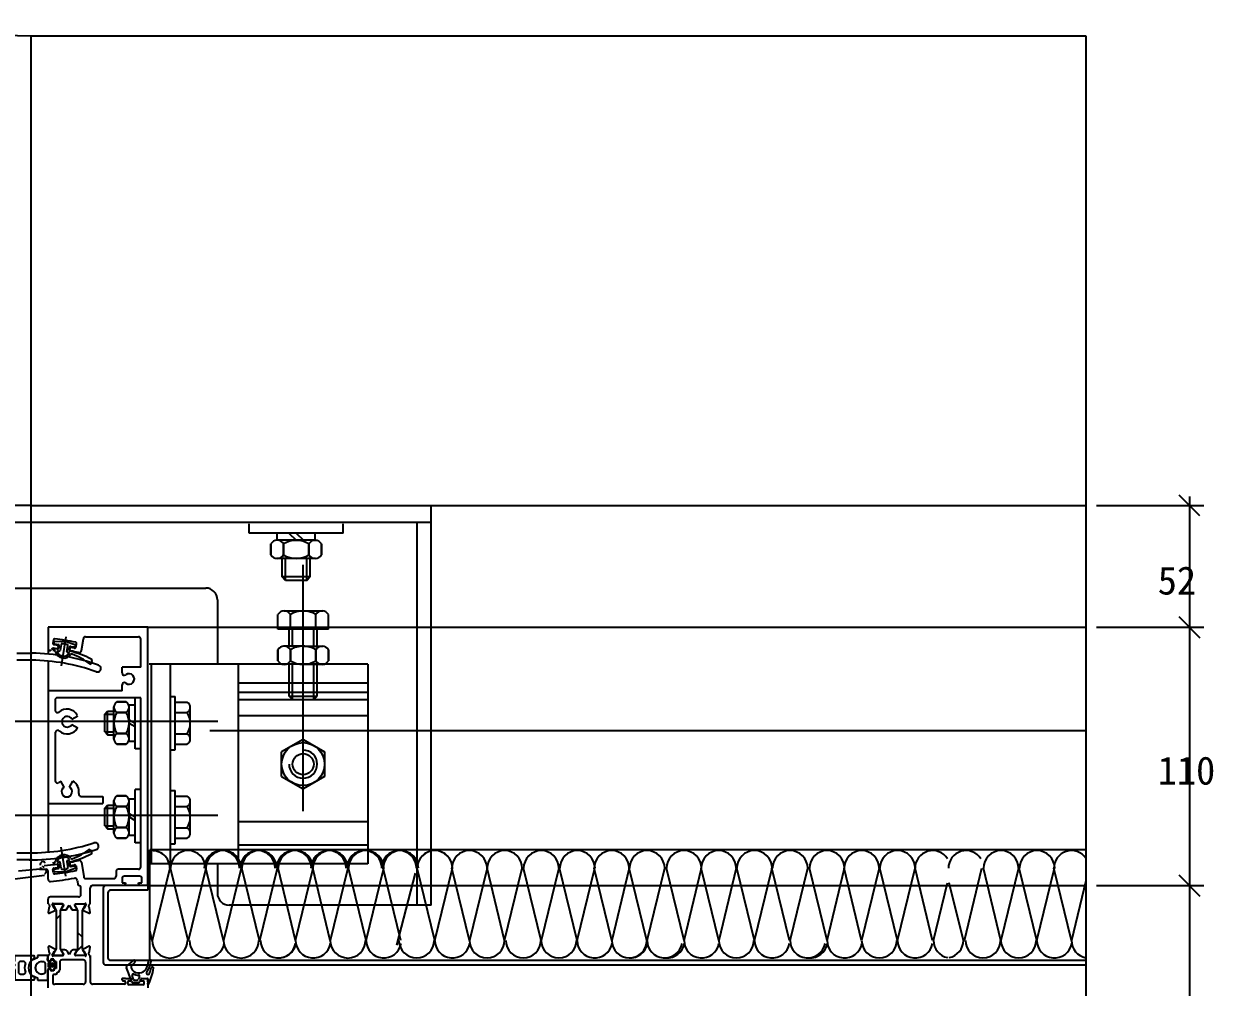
# Model space of a CAD drawing. Header units: metres. Extents: x 3126 to 4218, y 1417 to 2872.
# Drawn here: x 3711 to 4218, y 2461 to 2872 of the extents above; entities that cross this region are included whole.
import ezdxf

# ---------------------------------------------------------------- set-up
doc = ezdxf.new("R2010")
doc.units = ezdxf.units.M
for name, color, linetype in [('1', 1, 'Continuous'), ('10', 1, 'Continuous'), ('3', 5, 'Continuous'), ('CENTER', 2, 'Continuous'), ('DIM', 4, 'Continuous'), ('GOMMA', 3, 'Continuous'), ('GROSSA', 4, 'Continuous'), ('型材', 1, 'Continuous'), ('填充', 1, 'Continuous'), ('胶条', 6, 'Continuous'), ('隔热条', 3, 'Continuous')]:
    doc.layers.add(name, color=color, linetype=linetype)

# ---------------------------------------------------------------- blocks, each defined once
blk = doc.blocks.new('_ArchTick')
at = {"color": 0, "linetype": 'ByBlock'}
blk.add_lwpolyline([(-0.5, -0.5), (0.5, 0.5)], dxfattribs=at)
blk = doc.blocks.new('14')
blk.add_line((6720.41, -286.02), (6720.41, -284.07))
blk.add_arc((6735.07, -284.47), 0.5, 149.98, 175.34)
blk.add_arc((6735.07, -284.47), 0.5, 149.98, 175.34)
at = {"layer": '10'}
blk.add_line((6720.61, -290.11), (6720.61, -294.47), dxfattribs=at)
at = {"layer": '10', "color": 6}
blk.add_line((6730.28, -294.47), (6730.16, -294.47), dxfattribs=at)
at = {"layer": '3', "color": 6, "linetype": 'Continuous'}
for centre, radius, start, end in [((6728.28, -289.24), 3.61, 150.11, 209.89), ((6731.07, -289.27), 4.69, 126.04, 233.96), ((6730.73, -289.27), 4.34, 131.21, 228.86), ((6728.24, -284.72), 0.77, 275.95, 57.9), ((6731.97, -289.24), 2.7, 92.55, 267.45), ((6728.25, -293.82), 0.77, 302.1, 84.05)]:
    blk.add_arc(centre, radius, start, end, dxfattribs=at)
at = {"layer": 'GOMMA', "color": 6}
for p, q in [((6720.61, -286.02), (6720.61, -284.07)), ((6720.61, -284.07), (6728.64, -284.07)), ((6730.16, -285.07), (6727.87, -286)), ((6730.16, -283.94), (6730.16, -285.07)), ((6734.17, -283.94), (6730.16, -283.94)), ((6734.46, -284), (6734.17, -283.94)), ((6734.46, -284), (6734.17, -283.94)), ((6734.46, -284), (6734.46, -284)), ((6734.46, -284), (6734.46, -284)), ((6734.46, -284), (6734.46, -284)), ((6734.46, -284), (6734.46, -284)), ((6734.49, -286.02), (6734.58, -284.43)), ((6734.69, -287.71), (6734.69, -288.42)), ((6734.71, -286.38), (6735.31, -286.68)), ((6736.13, -288.07), (6735.13, -288.07)), ((6735.98, -286.23), (6736.19, -286.01)), ((6736.48, -285.89), (6736.56, -285.89)), ((6736.69, -288.42), (6736.69, -287.71)), ((6736.84, -286.01), (6737.37, -286.55)), ((6737.49, -289.3), (6737.49, -286.83)), ((6734.71, -289.76), (6735.31, -289.46)), ((6736.29, -288.82), (6735.09, -288.82)), ((6735.98, -289.91), (6736.19, -290.12)), ((6736.48, -290.24), (6736.56, -290.24)), ((6736.84, -290.12), (6737.37, -289.59)), ((6726.38, -294.47), (6720.61, -294.47)), ((6730.28, -294.47), (6734.49, -294.47))]:
    blk.add_line(p, q, dxfattribs=at)
at = {"layer": 'GOMMA'}
blk.add_line((6734.49, -290.11), (6734.49, -294.47), dxfattribs=at)
at = {"layer": 'GOMMA', "color": 6}
for points in [[(6725.14, -287.44, 0.41), (6724.24, -286.54), (6722.99, -286.54, 0.41), (6722.09, -287.44), (6722.09, -291.04, 0.41), (6722.99, -291.94), (6724.24, -291.94, 0.41), (6725.14, -291.04)], [(6731.85, -286.54), (6732.52, -286.54, -0.41), (6733.42, -287.44), (6733.42, -291.04, -0.41), (6732.52, -291.94), (6731.85, -291.94)]]:
    blk.add_lwpolyline(points, format="xyb", dxfattribs=at)
for points in [[(6727.87, -292.54), (6730.16, -293.47), (6730.16, -294.47)], [(6728.66, -294.47), (6728.64, -294.47), (6726.38, -294.47)]]:
    blk.add_lwpolyline(points, dxfattribs=at)
for centre, radius, start, end in [((6734.46, -284.2), 0.2, 352.16, 90), ((6734.89, -286.02), 0.4, 180, 243.43), ((6735.07, -284.47), 0.5, 149.98, 175.34), ((6735.09, -287.71), 0.4, 90, 180), ((6735.09, -288.42), 0.4, 180, 270), ((6735.49, -286.22), 0.49, 248.5, 359.37), ((6736.48, -286.29), 0.4, 90, 135.38), ((6736.29, -287.71), 0.4, 0, 90), ((6736.29, -288.42), 0.4, 270, 360), ((6736.56, -286.29), 0.4, 44.98, 90), ((6737.09, -286.83), 0.4, 0, 44.98), ((6734.89, -290.11), 0.4, 116.57, 180), ((6735.49, -289.81), 0.4, 13.48, 116.57), ((6736.27, -289.63), 0.4, 193.48, 224.62), ((6736.48, -289.84), 0.4, 224.62, 270), ((6736.56, -289.84), 0.4, 270, 315.02), ((6737.09, -289.3), 0.4, 315.02, 0)]:
    blk.add_arc(centre, radius, start, end, dxfattribs=at)
at = {"layer": '胶条'}
for p, q in [((6717.61, -289.3), (6717.61, -286.83)), ((6718.27, -286.01), (6717.73, -286.55)), ((6718.41, -288.42), (6718.41, -287.71)), ((6718.63, -285.89), (6718.55, -285.89)), ((6718.81, -287.31), (6720.01, -287.31)), ((6719.12, -286.23), (6718.91, -286.01)), ((6718.98, -288.07), (6719.98, -288.07)), ((6719.41, -287.91), (6719.41, -288.27)), ((6720.39, -286.38), (6719.79, -286.68)), ((6720.41, -287.71), (6720.41, -288.42)), ((6718.27, -290.12), (6717.73, -289.59)), ((6718.63, -290.24), (6718.55, -290.24)), ((6718.81, -288.82), (6720.01, -288.82)), ((6720.39, -289.76), (6719.79, -289.46))]:
    blk.add_line(p, q, dxfattribs=at)
for centre, start, end in [((6718.55, -286.29), 90, 135.02), ((6718.81, -287.71), 90, 180), ((6718.81, -288.42), 180, 270), ((6718.63, -286.29), 44.62, 90), ((6719.61, -286.32), 193.48, 296.57), ((6720.01, -287.71), 360, 90), ((6720.01, -288.42), 270, 360), ((6720.21, -286.02), 296.57, 0), ((6718.01, -289.3), 180, 224.98), ((6718.55, -289.84), 224.98, 270), ((6718.63, -289.84), 270, 315.38), ((6719.61, -289.81), 63.43, 166.52), ((6720.21, -290.11), 360, 63.43)]:
    blk.add_arc(centre, 0.4, start, end, dxfattribs=at)

msp = doc.modelspace()

# ---------------------------------------------------------------- hatches: boundary and pattern name
at = {"layer": '隔热条'}
h = msp.add_hatch(dxfattribs=at)
h.set_pattern_fill('ANSI38', scale=5)
h.paths.add_polyline_path([(3726.89, 2493.7, -0.13), (3727.05, 2494.3), (3727.22, 2494.6, -0.09), (3727.25, 2494.66), (3727.53, 2495.14), (3728.09, 2496.1), (3728.09, 2496.46, 0.41), (3727.7, 2496.86), (3724.28, 2496.86, 0.41), (3723.89, 2496.46), (3723.89, 2496.1), (3724.59, 2494.88), (3724.66, 2494.88, -0.58), (3724.82, 2494.57), (3724.8, 2494.53), (3724.93, 2494.3, -0.13), (3725.09, 2493.7), (3725.09, 2478.02, -0.13), (3724.93, 2477.42), (3724.8, 2477.19), (3724.82, 2477.15, -0.58), (3724.66, 2476.84), (3724.59, 2476.84), (3723.89, 2475.62), (3723.89, 2475.26, 0.41), (3724.29, 2474.86), (3727.69, 2474.86, 0.41), (3728.09, 2475.26), (3728.09, 2475.62), (3727.54, 2476.58), (3727.25, 2477.06, -0.09), (3727.22, 2477.12), (3727.05, 2477.42, -0.13), (3726.89, 2478.02)])
h = msp.add_hatch(dxfattribs=at)
h.set_pattern_fill('ANSI38', scale=5)
h.paths.add_polyline_path([(3733.13, 2475.62), (3733.13, 2475.26, 0.41), (3733.53, 2474.86), (3736.93, 2474.86, 0.41), (3737.33, 2475.26), (3737.33, 2475.62), (3736.63, 2476.84), (3736.56, 2476.84, -0.58), (3736.4, 2477.15), (3736.43, 2477.19), (3736.29, 2477.42, -0.13), (3736.13, 2478.02), (3736.13, 2493.7, -0.13), (3736.29, 2494.3), (3736.43, 2494.53), (3736.4, 2494.57, -0.58), (3736.56, 2494.88), (3736.63, 2494.88), (3737.33, 2496.1), (3737.33, 2496.46, 0.41), (3736.94, 2496.86), (3733.52, 2496.86, 0.41), (3733.13, 2496.46), (3733.13, 2496.1), (3733.69, 2495.14), (3733.97, 2494.66, -0.09), (3734, 2494.6), (3734.17, 2494.3, -0.13), (3734.33, 2493.7), (3734.33, 2478.02, -0.13), (3734.17, 2477.42), (3734, 2477.12, -0.09), (3733.97, 2477.06), (3733.68, 2476.58)])

# ---------------------------------------------------------------- linework, layer by layer
for p, q in [((3543.83, 2659.33), (3884.74, 2659.33)), ((3816.5, 2650.09), (3816.5, 2645.37)), ((3816.5, 2645.37), (3816.5, 2650.09)), ((3835.37, 2651.6), (3819.2, 2651.6)), ((3821.89, 2645.37), (3821.89, 2650.09)), ((3821.89, 2650.09), (3821.89, 2645.37)), ((3832.68, 2650.09), (3832.68, 2645.37)), ((3832.68, 2645.37), (3832.68, 2650.09)), ((3838.07, 2650.09), (3838.07, 2645.37)), ((3838.07, 2645.37), (3838.07, 2650.09)), ((3835.47, 2643.87), (3818.94, 2643.87)), ((3835.47, 2643.87), (3818.94, 2643.87)), ((3821.28, 2636), (3821.28, 2643.87)), ((3822.78, 2634.5), (3822.78, 2643.87)), ((3830.24, 2536.28), (3830.24, 2641.13)), ((3831.78, 2634.5), (3831.78, 2643.87)), ((3833.28, 2636), (3833.28, 2643.87)), ((3833.28, 2636), (3821.28, 2636)), ((3822.78, 2634.5), (3821.28, 2636)), ((3831.78, 2634.5), (3822.78, 2634.5)), ((3831.78, 2634.5), (3833.28, 2636)), ((3819.45, 2613.8), (3819.45, 2620.02)), ((3822.05, 2621.52), (3838.58, 2621.52)), ((3824.84, 2613.8), (3824.84, 2620.02)), ((3835.63, 2613.8), (3835.63, 2620.02)), ((3841.02, 2613.8), (3841.02, 2620.02)), ((3721.61, 2614.57), (3721.61, 2603.25)), ((3764.11, 2614.57), (3721.61, 2614.57)), ((3764.1, 2614.57), (4163.57, 2614.57)), ((3764.11, 2573.67), (3764.11, 2614.57)), ((3824.24, 2606.52), (3824.24, 2613.8)), ((3825.74, 2606.52), (3825.74, 2613.8)), ((3834.74, 2606.52), (3834.74, 2613.8)), ((3836.24, 2606.52), (3836.24, 2613.8)), ((3723.9, 2609.18), (3723.67, 2607.7)), ((3729.18, 2610.52), (3727.22, 2598.17)), ((3735.84, 2604.63), (3736.65, 2609.72)), ((3737.63, 2610.57), (3760.11, 2610.57)), ((3761.11, 2597.57), (3761.11, 2609.57)), ((3708.33, 2603.57), (3714.83, 2603.57)), ((3721.61, 2605.82), (3721.61, 2605.44)), ((3723.99, 2608.1), (3723.99, 2608.1)), ((3725.99, 2606.38), (3725.91, 2605.88)), ((3730.85, 2605.1), (3730.93, 2605.59)), ((3733.54, 2606.13), (3733.78, 2607.61)), ((3819.45, 2600.3), (3819.45, 2605.02)), ((3819.45, 2605.02), (3819.45, 2600.3)), ((3830.24, 2606.52), (3821.89, 2606.52)), ((3824.84, 2605.02), (3824.84, 2600.3)), ((3824.84, 2600.3), (3824.84, 2605.02)), ((3830.24, 2606.52), (3838.58, 2606.52)), ((3835.63, 2600.3), (3835.63, 2605.02)), ((3835.63, 2605.02), (3835.63, 2600.3)), ((3841.02, 2605.02), (3841.02, 2600.3)), ((3841.02, 2600.3), (3841.02, 2605.02)), ((3714.83, 2600.57), (3708.33, 2600.57)), ((3721.61, 2600.24), (3721.61, 2587.57)), ((3830.24, 2598.8), (3821.01, 2598.8)), ((3825.74, 2583.8), (3825.74, 2598.8)), ((3830.24, 2598.8), (3839.46, 2598.8)), ((3834.74, 2583.8), (3834.74, 2598.8)), ((3744.1, 2597.02), (3744.1, 2597.02)), ((3761.11, 2597.57), (3753.11, 2597.57)), ((3753.11, 2595.13), (3753.11, 2597.57)), ((3753.11, 2587.57), (3753.11, 2590.01)), ((3753.11, 2587.57), (3721.61, 2587.57)), ((3721.61, 2587.57), (3721.61, 2539.57)), ((3724.61, 2583.57), (3724.61, 2579.24)), ((3761.11, 2584.57), (3725.61, 2584.57)), ((3758.74, 2562.8), (3758.74, 2584.57)), ((3761.11, 2549.24), (3761.11, 2584.57)), ((3793.92, 2574.45), (3623.42, 2574.45)), ((3731.73, 2573.21), (3734.23, 2571.73)), ((3731.76, 2575.46), (3734.29, 2576.88)), ((3764.11, 2504.57), (3764.11, 2574.17)), ((3724.61, 2569.9), (3724.61, 2549.24)), ((4163.58, 2570.46), (3790.53, 2570.46)), ((3728.48, 2546.52), (3727.03, 2549.03)), ((3730.73, 2546.52), (3732.18, 2549.03)), ((3761.11, 2512.51), (3761.11, 2549.41)), ((3721.61, 2539.57), (3721.61, 2518.9)), ((3721.61, 2539.57), (3744.92, 2539.57)), ((3735.67, 2542.57), (3744.92, 2542.57)), ((3793.92, 2534.45), (3623.42, 2534.45)), ((3793.92, 2534.45), (3749.27, 2534.45)), ((3708.33, 2518.57), (3714.83, 2518.57)), ((3729.18, 2508.61), (3727.22, 2520.96)), ((3743.11, 2521.34), (3743.11, 2521.34)), ((3714.83, 2515.57), (3708.33, 2515.57)), ((3724.34, 2513.56), (3725.58, 2513.76)), ((3725.99, 2512.76), (3725.91, 2513.25)), ((3730.85, 2514.03), (3730.93, 2513.54)), ((3733.37, 2512.52), (3733.37, 2512.52)), ((3733.54, 2513), (3733.78, 2511.52)), ((3735.84, 2514.5), (3736.65, 2509.41)), ((3735.84, 2514.5), (3736.81, 2508.41)), ((3717.92, 2511.57), (3720.61, 2511.57)), ((3721.61, 2507.34), (3721.61, 2510.57)), ((3723.9, 2509.95), (3723.67, 2511.44)), ((3737.79, 2507.57), (3749.61, 2507.57)), ((3750.61, 2510.57), (3750.61, 2508.57)), ((3760.11, 2511.57), (3751.61, 2511.57)), ((3753.11, 2507.57), (3753.11, 2505.77)), ((3760.61, 2508.57), (3754.11, 2508.57)), ((3761.61, 2505.77), (3761.61, 2507.57)), ((3734, 2506.95), (3734.38, 2504.57)), ((3734.61, 2504.57), (3734.38, 2504.57)), ((3735.61, 2500.77), (3735.61, 2503.57)), ((3739.61, 2496.77), (3739.61, 2503.57)), ((3753.91, 2504.57), (3740.61, 2504.57)), ((3764.12, 2504.57), (3746.13, 2504.57)), ((3764.12, 2502.57), (3748.13, 2502.57)), ((3753.11, 2505.77), (3754.61, 2505.77)), ((3754.61, 2505.27), (3753.91, 2504.57)), ((3754.61, 2505.77), (3754.61, 2505.27)), ((3760.11, 2505.77), (3761.61, 2505.77)), ((3760.11, 2505.27), (3760.11, 2505.77)), ((3760.81, 2504.57), (3760.11, 2505.27)), ((3764.11, 2504.57), (4163.58, 2504.57)), ((3764.12, 2504.57), (3764.12, 2502.57)), ((3721.61, 2496.77), (3721.61, 2498.77)), ((3734.61, 2499.77), (3722.61, 2499.77)), ((3721.77, 2496.77), (3721.61, 2496.77)), ((3739.44, 2496.77), (3739.61, 2496.77)), ((3721.77, 2474.77), (3721.61, 2474.77)), ((3721.61, 2472.81), (3721.61, 2474.77)), ((3721.72, 2472.64), (3722.32, 2472.34)), ((3722.61, 2472.51), (3722.61, 2472.77)), ((3724.11, 2473.27), (3723.11, 2473.27)), ((3723.61, 2475.62), (3723.61, 2475.62)), ((3724.11, 2472.77), (3724.11, 2473.27)), ((3724.61, 2474.77), (3724.46, 2474.77)), ((3725.11, 2472.27), (3724.61, 2472.27)), ((3725.11, 2472.27), (3725.11, 2469.27)), ((3726.61, 2471.97), (3726.61, 2468.77)), ((3736.61, 2472.97), (3727.61, 2472.97)), ((3737.61, 2471.97), (3737.61, 2463.51)), ((3739.44, 2474.77), (3739.61, 2474.77)), ((3739.61, 2474.77), (3739.61, 2463.57)), ((3739.61, 2473.97), (3739.61, 2474.77)), ((3748.13, 2472.79), (4163.58, 2472.79)), ((3721.61, 2463.57), (3721.61, 2468.72)), ((3721.61, 2461.07), (3721.61, 2468.72)), ((3721.72, 2468.9), (3722.32, 2469.2)), ((3722.61, 2469.02), (3722.61, 2468.77)), ((3724.11, 2468.27), (3723.11, 2468.27)), ((3724.11, 2468.77), (3724.11, 2468.27)), ((3724.61, 2466.77), (3724.46, 2466.77)), ((3725.11, 2469.27), (3724.61, 2469.27)), ((3746.13, 2470.79), (4163.58, 2470.79)), ((3723.61, 2465.92), (3723.61, 2465.92)), ((3723.61, 2465.92), (3723.61, 2463.42)), ((3723.61, 2463.42), (3723.61, 2463.42)), ((3736.61, 2462.57), (3724.46, 2462.57)), ((3754.11, 2462.57), (3740.61, 2462.57)), ((3753.11, 2464.52), (3753.11, 2464.82)), ((3754.62, 2465.02), (3753.31, 2465.02)), ((3753.61, 2464.02), (3754.11, 2464.02)), ((3754.61, 2463.07), (3754.61, 2463.52)), ((3754.62, 2465.02), (3756.51, 2465.02)), ((3755.61, 2462.82), (3755.61, 2463.52)), ((3756.11, 2464.02), (3756.91, 2464.02)), ((3762.11, 2462.32), (3756.11, 2462.32)), ((3757.11, 2464.22), (3757.11, 2464.42)), ((3757.11, 2464.22), (3757.11, 2464.42)), ((3761.11, 2464.22), (3761.11, 2464.42)), ((3761.31, 2464.02), (3762.11, 2464.02)), ((3761.4, 2464.98), (3761.49, 2464.98)), ((3761.71, 2465.02), (3763.91, 2465.02)), ((3761.71, 2465.02), (3763.91, 2465.02)), ((3762.61, 2462.82), (3762.61, 2463.52)), ((3764.11, 2463.68), (3764.11, 2464.82)), ((3764.11, 2463.68), (3764.11, 2464.82)), ((3764.11, 2463.68), (3764.11, 2461.57)), ((3764.11, 2463.68), (3764.11, 2461.07))]:
    msp.add_line(p, q)
for points in [[(3764.97, 2472.79), (3764.97, 2519.79)], [(4163.58, 2519.79), (3764.97, 2519.79)]]:
    msp.add_lwpolyline(points)
for centre, radius, start, end in [((3819.2, 2648.44), 3.16, 31.49, 148.51), ((3827.28, 2641.15), 10.44, 58.91, 121.09), ((3835.37, 2648.42), 3.17, 31.77, 148.23), ((3819.2, 2647.02), 3.16, 211.49, 328.51), ((3827.28, 2654.31), 10.44, 238.91, 301.09), ((3835.37, 2647.04), 3.17, 211.77, 328.23), ((3822.15, 2618.35), 3.17, 31.77, 148.23), ((3830.24, 2611.08), 10.44, 58.91, 121.09), ((3838.33, 2618.37), 3.16, 31.49, 148.51), ((3724.4, 2609.1), 0.5, 83.72, 170.98), ((3714.11, 2515.57), 94.6, 78.24, 83.72), ((3737.63, 2609.57), 1, 90, 170.98), ((3760.11, 2609.57), 1, 0, 90), ((3713.53, 2515.57), 88, 70.36, 89.25), ((3722.36, 2605.44), 0.75, 180, 332.55), ((3723.91, 2604.63), 1, 83.72, 152.55), ((3724.16, 2607.62), 0.5, 170.98, 263.77), ((3714.11, 2515.57), 90.6, 82.87, 83.72), ((3714.11, 2515.57), 92.1, 82.86, 83.77), ((3725.42, 2605.96), 0.5, 262.87, 350.98), ((3725.49, 2606.46), 0.5, 350.98, 82.86), ((3731.34, 2605.02), 0.5, 170.98, 259.09), ((3731.42, 2605.52), 0.5, 79.1, 170.98), ((3714.11, 2515.57), 90.6, 76.91, 79.09), ((3714.11, 2515.57), 92.1, 78.2, 79.1), ((3733.05, 2606.21), 0.5, 258.2, 350.98), ((3733.28, 2607.69), 0.5, 350.98, 78.24), ((3734.85, 2604.79), 1, 256.91, 350.98), ((3822.15, 2603.37), 3.16, 31.49, 148.51), ((3830.24, 2596.08), 10.44, 90, 121.09), ((3830.24, 2596.08), 10.44, 58.91, 90), ((3838.33, 2603.37), 3.16, 31.49, 148.51), ((3713.53, 2515.57), 85, 70.36, 89.25), ((3742.6, 2597.04), 1.5, 359.25, 70.36), ((3822.15, 2601.95), 3.16, 211.49, 328.51), ((3830.24, 2609.24), 10.44, 238.91, 270), ((3830.24, 2609.24), 10.44, 270, 301.09), ((3838.33, 2601.95), 3.16, 211.49, 328.51), ((3742.6, 2597.04), 1.5, 250.36, 359.25), ((3754.11, 2595.13), 1, 180, 307.98), ((3756.11, 2592.57), 2.25, 232.02, 127.98), ((3754.11, 2590.01), 1, 52.02, 180), ((3725.61, 2583.57), 1, 90, 180), ((3725.61, 2579.24), 1, 180, 310.57), ((3729.61, 2574.57), 5.15, 30, 130.57), ((3729.8, 2574.36), 2.25, 29.25, 329.25), ((3725.74, 2569.74), 1, 48.68, 179.25), ((3729.8, 2574.36), 5.15, 228.68, 329.25), ((3725.61, 2549.24), 1, 180, 310.57), ((3729.61, 2544.57), 5.15, 120, 130.57), ((3729.61, 2544.57), 5.15, 350.64, 60), ((3729.61, 2544.57), 2.25, 120, 60), ((3735.67, 2543.57), 1, 170.64, 270), ((3714.68, 2603.56), 85, 269.25, 288.14), ((3741.61, 2521.36), 1.5, 359.25, 108.14), ((3714.68, 2603.56), 88, 269.25, 288.14), ((3741.61, 2521.36), 1.5, 288.14, 359.25), ((3719.47, 2513.53), 1.25, 37.03, 189.77), ((3719.26, 2512.62), 1, 189.77, 270.75), ((3719.94, 2513.51), 1, 216.28, 273.74), ((3714.11, 2603.57), 90.6, 273.74, 277.13), ((3725.42, 2513.17), 0.5, 9.02, 97.13), ((3725.49, 2512.68), 0.5, 277.14, 9.02), ((3731.34, 2514.11), 0.5, 100.91, 189.02), ((3731.42, 2513.62), 0.5, 189.02, 280.9), ((3714.11, 2603.57), 90.6, 280.91, 283.09), ((3714.11, 2603.57), 92.1, 280.9, 281.8), ((3733.05, 2512.93), 0.5, 9.02, 101.8), ((3734.85, 2514.35), 1, 9.02, 103.09), ((3760.11, 2512.57), 1, 270, 0), ((3720.61, 2510.57), 1, 0, 90), ((3722.61, 2507.34), 1, 180, 275.05), ((3714.11, 2603.57), 97.6, 275.05, 281.05), ((3724.16, 2511.51), 0.5, 96.23, 189.02), ((3724.4, 2510.03), 0.5, 189.02, 276.28), ((3714.11, 2603.57), 92.1, 276.23, 277.14), ((3714.11, 2603.57), 94.6, 276.28, 281.76), ((3733.01, 2506.8), 1, 9.02, 101.05), ((3733.28, 2511.44), 0.5, 281.76, 9.02), ((3737.79, 2508.57), 1, 189.02, 270), ((3749.61, 2508.57), 1, 270, 0), ((3751.61, 2510.57), 1, 90, 180), ((3754.11, 2507.57), 1, 90, 180), ((3760.61, 2507.57), 1, 0, 90), ((3734.61, 2503.57), 1, 0, 90), ((3740.61, 2503.57), 1, 90, 180), ((3722.61, 2498.77), 1, 90, 180), ((3734.61, 2500.77), 1, 270, 0), ((3721.81, 2472.81), 0.2, 180, 243.43), ((3722.41, 2472.51), 0.2, 243.43, 0), ((3723.11, 2472.77), 0.5, 90, 180), ((3724.61, 2472.77), 0.5, 180, 270), ((3727.61, 2471.97), 1, 90, 180), ((3736.61, 2471.97), 1, 0, 90), ((3721.81, 2468.72), 0.2, 116.57, 180), ((3722.41, 2469.02), 0.2, 0, 116.57), ((3723.11, 2468.77), 0.5, 180, 270), ((3724.46, 2465.92), 0.85, 90, 180), ((3724.61, 2468.77), 0.5, 90, 180), ((3724.61, 2467.77), 1, 270, 0), ((3725.61, 2468.77), 1, 270, 0), ((3724.46, 2463.42), 0.85, 180, 270), ((3736.61, 2463.57), 1, 270, 0), ((3740.61, 2463.57), 1, 180, 270), ((3753.31, 2464.82), 0.2, 90, 180), ((3753.61, 2464.52), 0.5, 180, 270), ((3754.11, 2463.52), 0.5, 0, 90), ((3754.11, 2463.07), 0.5, 270, 0), ((3756.11, 2463.52), 0.5, 90, 180), ((3756.11, 2462.82), 0.5, 180, 270), ((3756.51, 2464.42), 0.6, 0, 90), ((3756.51, 2464.42), 0.6, 0, 90), ((3756.91, 2464.22), 0.2, 270, 0), ((3761.71, 2464.42), 0.6, 90, 180), ((3761.31, 2464.22), 0.2, 180, 270), ((3761.4, 2464.78), 0.2, 90, 153.43), ((3762.11, 2463.52), 0.5, 0, 90), ((3762.11, 2462.82), 0.5, 270, 0), ((3763.91, 2464.82), 0.2, 0, 90), ((3763.91, 2464.82), 0.2, 0, 90)]:
    msp.add_arc(centre, radius, start, end)
at = {"layer": '1'}
for p, q in [((3326.66, 2871.54), (3717.72, 2866.43)), ((3714.28, 2866.45), (4163.58, 2866.45)), ((4163.58, 2866.45), (4163.58, 1982.71)), ((3714.28, 2666.45), (3325.5, 2666.45)), ((3714.28, 2666.45), (4163.58, 2666.45)), ((3745.13, 2503.57), (3745.13, 2471.79)), ((3747.13, 2501.57), (3747.13, 2473.79))]:
    msp.add_line(p, q, dxfattribs=at)
for centre, start, end in [((3746.13, 2503.57), 90, 180), ((3748.13, 2501.57), 90, 180), ((3746.13, 2471.79), 180, 270), ((3748.13, 2473.79), 180, 270)]:
    msp.add_arc(centre, 1, start, end, dxfattribs=at)
at = {"layer": '10'}
for p, q in [((4207.66, 2670.2), (4207.66, 2610.82)), ((4168.08, 2666.45), (4213.79, 2666.45)), ((4168.07, 2614.57), (4213.79, 2614.57)), ((4168.08, 2614.57), (4213.79, 2614.57)), ((4207.66, 2618.32), (4207.66, 2500.82)), ((3744.92, 2542.57), (3744.92, 2539.57)), ((4207.66, 2508.32), (4207.66, 2160.7)), ((4168.07, 2504.57), (4213.79, 2504.57)), ((4170.57, 2504.57), (4213.79, 2504.57)), ((3722.01, 2471.52), (3723.21, 2471.52))]:
    msp.add_line(p, q, dxfattribs=at)
at = {"layer": '3'}
for p, q in [((3745.74, 2577.55), (3746.99, 2578.8)), ((3746.99, 2568.8), (3746.99, 2578.8)), ((3746.99, 2578.8), (3749.67, 2578.8)), ((3749.67, 2566.98), (3749.67, 2580.75)), ((3749.67, 2566.98), (3749.67, 2580.75)), ((3754.86, 2582.79), (3750.92, 2582.79)), ((3750.92, 2582.79), (3754.86, 2582.79)), ((3750.92, 2578.29), (3754.86, 2578.29)), ((3754.86, 2578.29), (3750.92, 2578.29)), ((3756.11, 2581.49), (3758.74, 2581.49)), ((3756.11, 2566.11), (3756.11, 2581.49)), ((3745.74, 2577.55), (3749.67, 2577.55)), ((3745.74, 2570.05), (3745.74, 2577.55)), ((3756.11, 2575.22), (3758.74, 2573.8)), ((3756.11, 2573.8), (3758.74, 2572.37)), ((3745.74, 2570.05), (3749.67, 2570.05)), ((3745.74, 2570.05), (3746.99, 2568.8)), ((3746.99, 2568.8), (3749.67, 2568.8)), ((3754.86, 2569.3), (3750.92, 2569.3)), ((3750.92, 2569.3), (3754.86, 2569.3)), ((3754.86, 2564.81), (3750.92, 2564.81)), ((3750.92, 2564.81), (3754.86, 2564.81)), ((3756.11, 2566.11), (3758.74, 2566.11)), ((3760.74, 2562.8), (3758.74, 2562.8)), ((3750.92, 2542.79), (3754.86, 2542.79)), ((3754.86, 2542.79), (3750.92, 2542.79)), ((3758.74, 2522.8), (3758.74, 2545.55)), ((3760.74, 2545.55), (3758.74, 2545.55)), ((3745.74, 2537.55), (3746.99, 2538.8)), ((3746.99, 2538.8), (3749.67, 2538.8)), ((3746.99, 2528.8), (3746.99, 2538.8)), ((3749.67, 2526.98), (3749.67, 2540.75)), ((3749.67, 2526.98), (3749.67, 2540.75)), ((3754.86, 2538.29), (3750.92, 2538.29)), ((3750.92, 2538.29), (3754.86, 2538.29)), ((3756.11, 2526.11), (3756.11, 2541.49)), ((3756.11, 2541.49), (3758.74, 2541.49)), ((3745.74, 2530.05), (3745.74, 2537.55)), ((3745.74, 2537.55), (3749.67, 2537.55)), ((3756.11, 2535.22), (3758.74, 2533.8)), ((3756.11, 2533.8), (3758.74, 2532.37)), ((3745.74, 2530.05), (3746.99, 2528.8)), ((3745.74, 2530.05), (3749.67, 2530.05)), ((3746.99, 2528.8), (3749.67, 2528.8)), ((3750.92, 2529.3), (3754.86, 2529.3)), ((3754.86, 2529.3), (3750.92, 2529.3)), ((3750.92, 2524.81), (3754.86, 2524.81)), ((3754.86, 2524.81), (3750.92, 2524.81)), ((3756.11, 2526.11), (3758.74, 2526.11)), ((3760.74, 2522.8), (3758.74, 2522.8))]:
    msp.add_line(p, q, dxfattribs=at)
for centre, radius, start, end in [((3752.3, 2580.54), 2.63, 121.49, 238.51), ((3758.38, 2573.8), 8.7, 148.91, 211.09), ((3753.49, 2580.54), 2.63, 301.49, 58.51), ((3747.41, 2573.8), 8.7, 328.91, 31.09), ((3752.32, 2567.06), 2.64, 121.77, 238.23), ((3753.47, 2567.06), 2.64, 301.77, 58.23), ((3752.3, 2540.54), 2.63, 121.49, 238.51), ((3753.49, 2540.54), 2.63, 301.49, 58.51), ((3758.38, 2533.8), 8.7, 148.91, 211.09), ((3747.41, 2533.8), 8.7, 328.91, 31.09), ((3752.32, 2527.06), 2.64, 121.77, 238.23), ((3753.47, 2527.06), 2.64, 301.77, 58.23)]:
    msp.add_arc(centre, radius, start, end, dxfattribs=at)
at = {"layer": 'CENTER'}
msp.add_line((3714.28, 2866.45), (3714.28, 1954.44), dxfattribs=at)
at = {"layer": 'DIM'}
for p, q in [((3884.74, 2496.3), (3884.74, 2666.45)), ((3878.74, 2496.3), (3878.74, 2659.33)), ((3807.28, 2654.68), (3807.28, 2658.68)), ((3847.28, 2654.68), (3807.28, 2654.68)), ((3819.2, 2651.6), (3819.2, 2654.68)), ((3824.15, 2654.68), (3827.23, 2651.6)), ((3827.28, 2654.68), (3830.36, 2651.6)), ((3835.37, 2651.6), (3835.37, 2654.68)), ((3847.28, 2654.68), (3847.28, 2658.68)), ((3639.83, 2631.3), (3788.74, 2631.3)), ((3793.74, 2626.3), (3793.74, 2598.8)), ((3841.02, 2613.8), (3819.45, 2613.8)), ((3836.24, 2613.8), (3824.24, 2613.8)), ((3857.74, 2598.8), (3764.74, 2598.8)), ((3765.74, 2513.8), (3765.74, 2598.8)), ((3773.74, 2513.8), (3773.74, 2598.8)), ((3802.74, 2513.8), (3802.74, 2598.8)), ((3824.24, 2585.3), (3824.24, 2598.8)), ((3836.24, 2585.3), (3836.24, 2598.8)), ((3857.74, 2598.8), (3857.74, 2513.8)), ((3857.74, 2598.8), (3857.74, 2513.8)), ((3857.74, 2590.8), (3802.74, 2590.8)), ((3773.73, 2585.11), (3775.73, 2585.11)), ((3775.73, 2562.36), (3775.73, 2585.11)), ((3857.74, 2586.8), (3802.74, 2586.8)), ((3802.74, 2583.8), (3857.74, 2583.8)), ((3825.74, 2583.8), (3824.24, 2585.3)), ((3824.24, 2585.3), (3836.24, 2585.3)), ((3834.74, 2583.8), (3836.24, 2585.3)), ((3775.73, 2582.72), (3780.92, 2582.72)), ((3775.73, 2578.23), (3780.92, 2578.23)), ((3782.17, 2566.91), (3782.17, 2580.69)), ((3857.74, 2576.8), (3802.74, 2576.8)), ((3775.73, 2569.24), (3780.92, 2569.24)), ((3775.73, 2564.75), (3780.92, 2564.75)), ((3830.24, 2566.86), (3821.08, 2561.56)), ((3830.24, 2566.86), (3839.39, 2561.56)), ((3773.73, 2562.36), (3775.73, 2562.36)), ((3821.08, 2551.03), (3821.08, 2561.56)), ((3839.39, 2561.56), (3839.39, 2551.03)), ((3821.08, 2551.03), (3830.24, 2545.74)), ((3839.39, 2551.03), (3830.24, 2545.74)), ((3773.73, 2545.11), (3775.73, 2545.11)), ((3775.73, 2522.36), (3775.73, 2545.11)), ((3775.73, 2542.72), (3780.92, 2542.72)), ((3775.73, 2538.23), (3780.92, 2538.23)), ((3782.17, 2526.91), (3782.17, 2540.69)), ((3775.73, 2529.24), (3780.92, 2529.24)), ((3857.74, 2531.8), (3802.74, 2531.8)), ((3775.73, 2524.75), (3780.92, 2524.75)), ((3773.73, 2522.36), (3775.73, 2522.36)), ((3857.74, 2521.8), (3802.74, 2521.8)), ((3857.74, 2513.8), (3764.74, 2513.8))]:
    msp.add_line(p, q, dxfattribs=at)
for radius in [9.15, 4.5]:
    msp.add_circle((3830.24, 2556.3), radius, dxfattribs=at)
for centre, radius, start, end in [((3788.74, 2626.3), 5, 0, 90), ((3779.54, 2580.47), 2.63, 301.49, 58.51), ((3773.46, 2573.73), 8.7, 328.91, 31.09), ((3779.52, 2566.99), 2.64, 301.77, 58.23), ((3830.24, 2556.3), 6, 180, 90), ((3779.54, 2540.47), 2.63, 301.49, 58.51), ((3773.46, 2533.73), 8.7, 328.91, 31.09), ((3779.52, 2526.99), 2.64, 301.77, 58.23)]:
    msp.add_arc(centre, radius, start, end, dxfattribs=at)
at = {"layer": 'GROSSA'}
for p, q in [((3793.74, 2513.8), (3793.74, 2501.3)), ((3764.11, 2504.57), (3760.81, 2504.57)), ((3884.74, 2496.3), (3798.74, 2496.3))]:
    msp.add_line(p, q, dxfattribs=at)
msp.add_arc((3798.74, 2501.3), 5, 180, 270, dxfattribs=at)
at = {"layer": '型材'}
for p, q in [((3721.92, 2495.02), (3721.67, 2493.11)), ((3722.07, 2496.53), (3722.27, 2495.6)), ((3722.09, 2492.8), (3724.52, 2494.01)), ((3724.31, 2494.9), (3723.43, 2496.61)), ((3723.89, 2496.77), (3727.91, 2496.77)), ((3724.66, 2494.78), (3724.48, 2494.79)), ((3724.52, 2494.01), (3724.82, 2494.48)), ((3728.16, 2496.1), (3727.24, 2494.57)), ((3727.42, 2494.27), (3729.4, 2494.27)), ((3728.21, 2496.47), (3728.21, 2496.25)), ((3729.4, 2494.27), (3730.61, 2496.27)), ((3730.61, 2496.27), (3731.82, 2494.27)), ((3731.82, 2494.27), (3733.8, 2494.27)), ((3733.01, 2496.25), (3733.01, 2496.47)), ((3733.97, 2494.57), (3733.05, 2496.1)), ((3733.31, 2496.77), (3737.32, 2496.77)), ((3736.4, 2494.48), (3736.7, 2494.01)), ((3736.73, 2494.79), (3736.56, 2494.78)), ((3736.7, 2494.01), (3739.13, 2492.8)), ((3737.79, 2496.61), (3736.9, 2494.9)), ((3738.94, 2495.6), (3739.15, 2496.53)), ((3739.55, 2493.11), (3739.3, 2495.02)), ((3721.66, 2478.43), (3721.92, 2476.52)), ((3724.52, 2477.53), (3722.09, 2478.74)), ((3724.82, 2477.06), (3724.52, 2477.53)), ((3727.24, 2476.96), (3728.16, 2475.44)), ((3728.83, 2477.27), (3727.41, 2477.27)), ((3733.8, 2477.27), (3732.38, 2477.27)), ((3733.05, 2475.44), (3733.97, 2476.96)), ((3736.7, 2477.53), (3736.4, 2477.06)), ((3739.12, 2478.74), (3736.7, 2477.53)), ((3739.29, 2476.52), (3739.55, 2478.43)), ((3722.27, 2475.94), (3722.07, 2475)), ((3723.43, 2474.93), (3724.31, 2476.63)), ((3727.91, 2474.77), (3723.89, 2474.77)), ((3724.48, 2476.74), (3724.66, 2476.75)), ((3728.21, 2475.28), (3728.21, 2475.07)), ((3730.61, 2475.26), (3729.69, 2476.78)), ((3731.52, 2476.78), (3730.61, 2475.26)), ((3733.01, 2475.07), (3733.01, 2475.28)), ((3737.32, 2474.77), (3733.31, 2474.77)), ((3736.55, 2476.75), (3736.73, 2476.74)), ((3736.9, 2476.63), (3737.79, 2474.93)), ((3739.15, 2475), (3738.94, 2475.94))]:
    msp.add_line(p, q, dxfattribs=at)
for centre, radius, start, end in [((3721.96, 2493.07), 0.3, 172.48, 294.74), ((3721.77, 2496.47), 0.3, 12.48, 90), ((3722.22, 2494.98), 0.3, 112.92, 172.48), ((3721.98, 2495.53), 0.3, 292.92, 12.48), ((3723.64, 2496.73), 0.25, 8, 209.91), ((3724.49, 2494.99), 0.2, 207.48, 267.48), ((3724.65, 2494.59), 0.2, 327.48, 87.48), ((3727.42, 2494.47), 0.2, 148.99, 270.02), ((3727.91, 2496.47), 0.3, 360, 90), ((3727.91, 2496.25), 0.3, 328.92, 0), ((3733.31, 2496.47), 0.3, 90, 180), ((3733.31, 2496.25), 0.3, 180, 211.08), ((3733.8, 2494.47), 0.2, 270, 31.08), ((3736.57, 2494.59), 0.2, 92.52, 212.52), ((3736.72, 2494.99), 0.2, 272.52, 332.52), ((3737.57, 2496.73), 0.25, 330.09, 172), ((3739.23, 2495.53), 0.3, 167.52, 247.08), ((3739, 2494.98), 0.3, 7.52, 67.08), ((3739.25, 2493.07), 0.3, 245.26, 7.52), ((3739.44, 2496.47), 0.3, 90, 167.52), ((3721.96, 2478.46), 0.3, 65.26, 187.52), ((3724.65, 2476.95), 0.2, 272.52, 32.52), ((3727.41, 2477.07), 0.2, 90, 211.08), ((3728.83, 2476.27), 1, 31.08, 90), ((3732.38, 2476.27), 1, 90, 148.92), ((3733.8, 2477.07), 0.2, 328.92, 90), ((3736.56, 2476.95), 0.2, 147.48, 267.48), ((3739.25, 2478.46), 0.3, 352.48, 114.74), ((3721.77, 2475.07), 0.3, 270, 347.52), ((3722.21, 2476.55), 0.3, 187.52, 247.08), ((3721.98, 2476), 0.3, 347.52, 67.08), ((3723.64, 2474.8), 0.25, 150.09, 352), ((3724.49, 2476.54), 0.2, 92.52, 152.52), ((3727.91, 2475.07), 0.3, 270, 0), ((3727.91, 2475.28), 0.3, 360, 31.08), ((3733.31, 2475.28), 0.3, 148.92, 180), ((3733.31, 2475.07), 0.3, 180, 270), ((3736.72, 2476.54), 0.2, 27.48, 87.48), ((3737.57, 2474.8), 0.25, 188, 29.91), ((3739.23, 2476), 0.3, 112.92, 192.48), ((3739, 2476.55), 0.3, 292.92, 352.48), ((3739.44, 2475.07), 0.3, 192.48, 270)]:
    msp.add_arc(centre, radius, start, end, dxfattribs=at)
at = {"layer": '填充'}
for p, q in [((3773.49, 2511.97), (3765.99, 2481.25)), ((3781.25, 2481.25), (3773.75, 2511.97)), ((3781.44, 2481.25), (3788.94, 2511.97)), ((3796.34, 2481.25), (3788.84, 2511.97)), ((3803.84, 2511.97), (3796.34, 2481.25)), ((3811.59, 2481.25), (3804.09, 2511.97)), ((3811.79, 2481.25), (3819.29, 2511.97)), ((3827.06, 2481.25), (3819.56, 2511.97)), ((3827.06, 2481.25), (3834.56, 2511.97)), ((3841.8, 2481.25), (3834.3, 2511.97)), ((3849.3, 2511.97), (3841.8, 2481.25)), ((3857.06, 2481.25), (3849.56, 2511.97)), ((3857.06, 2481.25), (3864.56, 2511.97)), ((3871.8, 2481.25), (3864.3, 2511.97)), ((3877.91, 2509.82), (3870.01, 2479.2)), ((3886.31, 2481.26), (3878.81, 2511.98)), ((3886.31, 2481.26), (3893.81, 2511.98)), ((3901.05, 2481.26), (3893.55, 2511.98)), ((3908.55, 2511.98), (3901.05, 2481.26)), ((3916.05, 2481.26), (3908.55, 2511.98)), ((3916.05, 2481.26), (3923.55, 2511.98)), ((3931.64, 2481.26), (3924.14, 2511.98)), ((3939.14, 2511.98), (3931.64, 2481.26)), ((3946.9, 2481.26), (3939.4, 2511.98)), ((3946.9, 2481.26), (3954.4, 2511.98)), ((3961.64, 2481.26), (3954.14, 2511.98)), ((3969.14, 2511.98), (3961.64, 2481.26)), ((3976.64, 2481.26), (3969.14, 2511.98)), ((3976.71, 2481.26), (3984.21, 2511.98)), ((3992.45, 2481.26), (3984.95, 2511.98)), ((3992.45, 2481.26), (3999.95, 2511.98)), ((4007.19, 2481.26), (3999.69, 2511.98)), ((4014.69, 2511.98), (4007.19, 2481.26)), ((4022.44, 2481.26), (4014.94, 2511.98)), ((4022.44, 2481.26), (4029.94, 2511.98)), ((4037.35, 2481.26), (4029.85, 2511.98)), ((4037.61, 2481.26), (4045.11, 2511.98)), ((4053.34, 2481.26), (4045.84, 2511.98)), ((4053.34, 2481.26), (4060.84, 2511.98)), ((4068.08, 2481.26), (4060.58, 2511.98)), ((4075.58, 2511.98), (4068.08, 2481.26)), ((4083.34, 2481.26), (4075.84, 2511.98)), ((4083.34, 2481.26), (4090.84, 2511.98)), ((4098.3, 2481.26), (4090.8, 2511.98)), ((4111.81, 2481.26), (4119.31, 2511.98)), ((4127.4, 2481.26), (4119.9, 2511.98)), ((4134.9, 2511.98), (4127.4, 2481.26)), ((4142.66, 2481.26), (4135.16, 2511.98)), ((4142.66, 2481.26), (4150.16, 2511.98)), ((4157.4, 2481.26), (4149.9, 2511.98)), ((4098.64, 2481.26), (4104.64, 2505.8)), ((4111.38, 2481.25), (4105.39, 2505.79)), ((4163.58, 2506.55), (4157.4, 2481.26)), ((3765.99, 2481.25), (3764.97, 2485.42))]:
    msp.add_line(p, q, dxfattribs=at)
for centre, start, end in [((3765.99, 2511.97), 0, 97.8), ((3781.25, 2511.97), 0, 180), ((3795.61, 2511.97), 0, 180), ((3796.34, 2511.97), 0, 180), ((3810.87, 2511.97), 0, 180), ((3811.59, 2511.97), 0, 180), ((3826.33, 2511.97), 0, 180), ((3827.06, 2511.97), 0, 180), ((3841.08, 2511.97), 0, 180), ((3841.8, 2511.97), 0, 180), ((3856.33, 2511.97), 0, 180), ((3857.06, 2511.97), 0, 180), ((3871.08, 2511.97), 0, 180), ((3871.8, 2511.97), 0, 180), ((3886.31, 2511.98), 0, 180), ((3886.33, 2511.97), 0, 180), ((3901.05, 2511.98), 0, 180), ((3916.05, 2511.98), 0, 180), ((3931.64, 2511.98), 0, 180), ((3947.03, 2511.98), 0, 180), ((3961.64, 2511.98), 0, 180), ((3976.71, 2511.98), 0, 180), ((3992.45, 2511.98), 0, 180), ((4007.19, 2511.98), 0, 180), ((4022.44, 2511.98), 0, 180), ((4037.61, 2511.98), 0, 180), ((4053.34, 2511.98), 0, 180), ((4068.08, 2511.98), 0, 180), ((4083.34, 2511.98), 0, 180), ((4098.3, 2511.98), 32.4, 180), ((4112.53, 2511.98), 32.4, 180), ((4127.4, 2511.98), 0, 180), ((4142.79, 2511.98), 0, 180), ((4157.4, 2511.98), 34.59, 180), ((3773.49, 2481.25), 180, 0), ((3789.29, 2481.25), 180, 349.38), ((3803.84, 2481.25), 180, 0), ((3819.63, 2481.25), 180, 349.38), ((3819.82, 2481.25), 266.6, 349.38), ((3834.56, 2481.25), 180, 349.38), ((3849.3, 2481.25), 180, 0), ((3864.56, 2481.25), 180, 349.38), ((3878.55, 2481.26), 180, 0), ((3893.81, 2481.26), 180, 349.38), ((3908.55, 2481.26), 180, 0), ((3924, 2481.26), 180, 0), ((3939.14, 2481.26), 180, 0), ((3954.4, 2481.26), 180, 349.38), ((3969.14, 2481.26), 180, 0), ((3969.47, 2481.26), 266.6, 349.38), ((3984.21, 2481.26), 180, 349.38), ((3985.2, 2481.26), 266.6, 349.38), ((3999.95, 2481.26), 180, 349.38), ((4014.69, 2481.26), 180, 0), ((4029.94, 2481.26), 180, 349.38), ((4045.11, 2481.26), 180, 349.38), ((4046.09, 2481.26), 266.6, 349.38), ((4060.84, 2481.26), 180, 349.38), ((4075.58, 2481.26), 180, 0), ((4090.84, 2481.26), 180, 349.38), ((4106.14, 2481.26), 180, 258.4), ((4103.88, 2481.25), 281.6, 0), ((4119.75, 2481.26), 180, 0), ((4134.9, 2481.26), 180, 0), ((4150.16, 2481.26), 180, 349.38), ((4164.9, 2481.26), 180, 259.82)]:
    msp.add_arc(centre, 7.5, start, end, dxfattribs=at)
at = {"layer": '胶条'}
for p, q in [((3724.56, 2608.51), (3728.89, 2608.66)), ((3728.89, 2608.66), (3732.96, 2607.18)), ((3723.77, 2605.16), (3723.72, 2604.86)), ((3723.72, 2604.86), (3724.22, 2604.78)), ((3724.34, 2605.57), (3725.58, 2605.38)), ((3724.41, 2607.53), (3725.89, 2607.29)), ((3725.88, 2604.52), (3726.45, 2604.43)), ((3726.3, 2606.72), (3726.16, 2605.79)), ((3727.19, 2607.19), (3726.79, 2604.68)), ((3727.67, 2607.61), (3728.72, 2607.65)), ((3728.72, 2607.65), (3729.73, 2607.29)), ((3729.65, 2604.23), (3730.05, 2606.74)), ((3729.9, 2603.88), (3730.46, 2603.79)), ((3730.58, 2604.96), (3730.75, 2606.01)), ((3731.32, 2606.43), (3732.8, 2606.19)), ((3731.52, 2606.4), (3732.8, 2606.19)), ((3733.37, 2606.61), (3733.37, 2606.61)), ((3740.27, 2600.5), (3740.09, 2599.35)), ((3740.27, 2518.63), (3740.09, 2519.79)), ((3723.72, 2514.27), (3724.22, 2514.35)), ((3725.88, 2514.61), (3726.45, 2514.7)), ((3726.3, 2512.41), (3726.16, 2513.34)), ((3727.19, 2511.94), (3726.79, 2514.45)), ((3729.65, 2514.91), (3730.05, 2512.39)), ((3729.9, 2515.25), (3730.46, 2515.34)), ((3730.58, 2514.17), (3730.75, 2513.12)), ((3731.32, 2512.7), (3732.8, 2512.94)), ((3731.52, 2512.74), (3732.8, 2512.94)), ((3707.53, 2507.41), (3720.09, 2509.07)), ((3718.33, 2511.57), (3709.04, 2510.66)), ((3724.41, 2511.61), (3725.89, 2511.84)), ((3724.56, 2510.62), (3728.89, 2510.48)), ((3727.67, 2511.52), (3728.72, 2511.48)), ((3728.72, 2511.48), (3729.73, 2511.85)), ((3728.89, 2510.48), (3732.96, 2511.95)), ((3755.11, 2470.22), (3758.1, 2472.78)), ((3757.28, 2470.76), (3758.6, 2471.89)), ((3758.52, 2472.75), (3758.65, 2472.6)), ((3759.87, 2467.48), (3760.64, 2467.48)), ((3757.76, 2463.27), (3760.11, 2463.27)), ((3758.49, 2464.27), (3759.49, 2464.27)), ((3760.55, 2465.76), (3759.94, 2464.55)), ((3761.22, 2464.87), (3760.56, 2463.55)), ((3761.49, 2464.98), (3763.76, 2465.08)), ((3764.26, 2464.58), (3764.03, 2462.6))]:
    msp.add_line(p, q, dxfattribs=at)
for centre, radius, start, end in [((3724.48, 2608.02), 0.5, 80.98, 170.98), ((3724.26, 2605.08), 0.5, 80.98, 170.98), ((3724.48, 2608.02), 0.5, 170.98, 260.98), ((3724.14, 2604.29), 0.5, 12.94, 80.98), ((3728.34, 2605.26), 3.81, 192.94, 260.98), ((3725.83, 2604.22), 0.3, 80.98, 202.37), ((3728.34, 2605.26), 3.01, 202.37, 260.98), ((3725.66, 2605.87), 0.5, 260.98, 350.98), ((3725.81, 2606.8), 0.5, 350.98, 80.98), ((3726.49, 2604.73), 0.3, 260.98, 350.98), ((3727.68, 2607.12), 0.5, 91.87, 170.98), ((3729.95, 2604.18), 0.3, 170.98, 260.98), ((3729.56, 2606.82), 0.5, 350.98, 70.09), ((3730.41, 2603.5), 0.3, 319.59, 80.98), ((3731.07, 2604.89), 0.5, 170.98, 255.86), ((3731.24, 2605.94), 0.5, 80.98, 170.98), ((3720.19, 2561.67), 44.07, 63.3, 75.86), ((3732.88, 2606.69), 0.5, 260.98, 350.98), ((3732.88, 2606.69), 0.5, 350.98, 80.98), ((3728.34, 2605.26), 3.81, 260.98, 322.37), ((3728.34, 2605.26), 3.01, 260.98, 319.59), ((3731.76, 2602.62), 0.5, 70.17, 142.37), ((3722.77, 2577.69), 27, 51.99, 70.17), ((3739.6, 2599.43), 0.5, 246.05, 350.98), ((3739.78, 2600.58), 0.5, 350.98, 65.93), ((3728.34, 2513.88), 3.81, 99.02, 167.06), ((3728.34, 2513.88), 3.81, 37.63, 99.02), ((3720.19, 2557.46), 44.07, 284.14, 296.7), ((3722.77, 2541.44), 27, 289.83, 308.01), ((3739.07, 2519.38), 0.5, 8.27, 113.2), ((3739.78, 2518.55), 0.5, 294.07, 9.02), ((3724.26, 2514.05), 0.5, 189.02, 279.02), ((3724.14, 2514.84), 0.5, 279.02, 347.06), ((3725.83, 2514.91), 0.3, 157.63, 279.02), ((3728.34, 2513.88), 3.01, 99.02, 157.63), ((3725.66, 2513.26), 0.5, 9.02, 99.02), ((3725.81, 2512.34), 0.5, 279.02, 9.02), ((3726.49, 2514.41), 0.3, 9.02, 99.02), ((3728.34, 2513.88), 3.01, 40.41, 99.02), ((3729.95, 2514.95), 0.3, 99.02, 189.02), ((3729.56, 2512.32), 0.5, 289.91, 9.02), ((3730.41, 2515.64), 0.3, 279.02, 40.41), ((3731.07, 2514.25), 0.5, 104.14, 189.02), ((3731.24, 2513.2), 0.5, 189.02, 279.02), ((3731.76, 2516.51), 0.5, 217.63, 289.83), ((3732.88, 2512.45), 0.5, 9.02, 99.02), ((3732.88, 2512.45), 0.5, 279.02, 9.02), ((3720.02, 2510.62), 0.9, 274.32, 73.35), ((3724.48, 2511.11), 0.5, 99.02, 189.02), ((3724.48, 2511.11), 0.5, 189.02, 279.02), ((3727.68, 2512.02), 0.5, 189.02, 268.13), ((3758.29, 2472.56), 0.3, 40.6, 130.6), ((3758.27, 2472.27), 0.5, 310.6, 40.6), ((3754.97, 2473.91), 9.63, 328.81, 351.86), ((3754.97, 2473.91), 10.63, 326.31, 351.86), ((3765, 2472.48), 0.5, 351.86, 171.86), ((3755.44, 2469.84), 0.5, 130.6, 204.03), ((3700.16, 2445.2), 60.02, 17.87, 24.03), ((3757.93, 2470), 1, 130.6, 196.26), ((3777.87, 2475.82), 21.77, 196.26, 196.54), ((3759.87, 2470.48), 3, 196.54, 270), ((3757.9, 2466.44), 0.5, 63.98, 200.2), ((3759.87, 2470.48), 4, 243.98, 272.85), ((3760.64, 2470.48), 3, 270, 328.81), ((3764.15, 2467.44), 0.67, 120.36, 347.12), ((3741.43, 2473.41), 25.45, 334.58, 350.95), ((3755.82, 2471.61), 9.97, 334.3, 348.72), ((3766.06, 2469.48), 0.5, 351.86, 171.86), ((3757.76, 2463.77), 0.5, 197.87, 270), ((3700.16, 2445.2), 61.02, 18.55, 20.2), ((3758.49, 2464.77), 0.5, 198.55, 270), ((3759.49, 2464.77), 0.5, 270, 333.43), ((3760.1, 2465.98), 0.5, 333.43, 92.85), ((3760.11, 2463.77), 0.5, 270, 333.43), ((3763.76, 2464.58), 0.5, 0, 90), ((3764.23, 2462.58), 0.2, 173.4, 334.58)]:
    msp.add_arc(centre, radius, start, end, dxfattribs=at)
at = {"layer": '隔热条'}
for points in [[(3725.09, 2478.02, -0.13), (3724.93, 2477.42), (3723.89, 2475.62), (3723.89, 2475.26, 0.41), (3724.29, 2474.86), (3727.69, 2474.86, 0.41), (3728.09, 2475.26), (3728.09, 2475.62), (3727.05, 2477.42, -0.13), (3726.89, 2478.02), (3726.89, 2493.7, -0.13), (3727.05, 2494.3), (3728.09, 2496.1), (3728.09, 2496.46, 0.41), (3727.69, 2496.86), (3724.29, 2496.86, 0.41), (3723.89, 2496.46), (3723.89, 2496.1), (3724.93, 2494.3, -0.13), (3725.09, 2493.7)], [(3736.13, 2478.02, 0.13), (3736.29, 2477.42), (3737.33, 2475.62), (3737.33, 2475.26, -0.41), (3736.93, 2474.86), (3733.53, 2474.86, -0.41), (3733.13, 2475.26), (3733.13, 2475.62), (3734.17, 2477.42, 0.13), (3734.33, 2478.02), (3734.33, 2493.7, 0.13), (3734.17, 2494.3), (3733.13, 2496.1), (3733.13, 2496.46, -0.41), (3733.53, 2496.86), (3736.93, 2496.86, -0.41), (3737.33, 2496.46), (3737.33, 2496.1), (3736.29, 2494.3, 0.13), (3736.13, 2493.7)]]:
    msp.add_lwpolyline(points, format="xyb", close=True, dxfattribs=at)

# ---------------------------------------------------------------- block references
at = {"layer": '10', "xscale": 8.85, "yscale": 8.85, "zscale": 8.85}
for p, rotation in [((4207.66, 2666.45), 90), ((4207.66, 2614.57), 270), ((4207.66, 2614.57), 90), ((4207.66, 2504.57), 270), ((4207.66, 2504.57), 90)]:
    msp.add_blockref('_ArchTick', p, dxfattribs=dict(at, rotation=rotation))
at = {"layer": '10'}
msp.add_blockref('14', (-3013.08, 2758.83), dxfattribs=at)

# ---------------------------------------------------------------- texts
at = {"layer": '10', "char_height": 12, "attachment_point": 1}
for s, insert in [('\\A1;52', (4194.16, 2640.51)), ('\\A1;110', (4194.16, 2559.57))]:
    msp.add_mtext(s, dxfattribs=dict(at, insert=insert))

doc.saveas('drawing.dxf')
